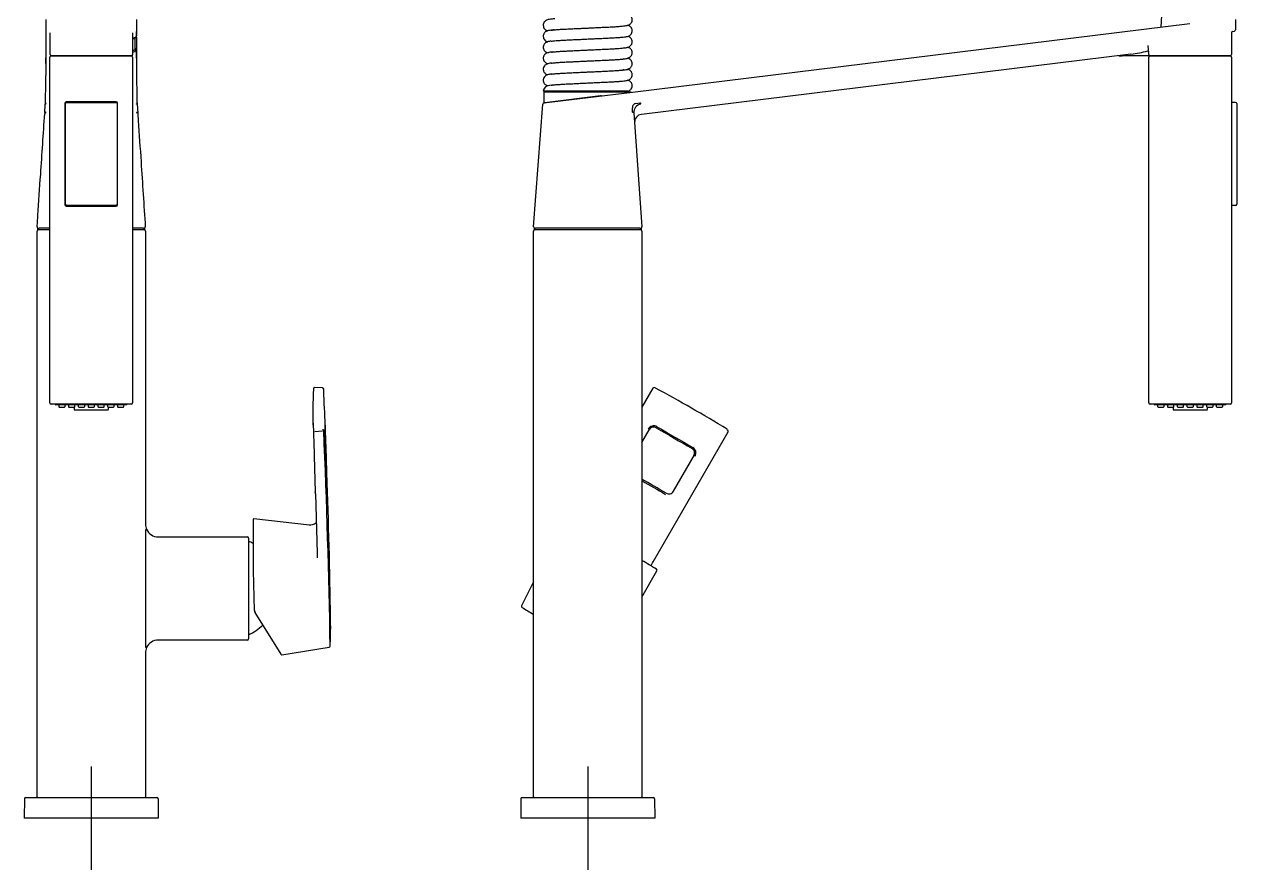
# Model space of a CAD drawing. Header units: millimetres. Extents: x 1617 to 5774, y 11446 to 13973.
# Drawn here: x 5259.6 to 5729.7, y 13319.6 to 13647.2 of the extents above; entities that cross this region are included whole.
import ezdxf
from ezdxf.lldxf.tags import DXFTag

# ---------------------------------------------------------------- set-up
doc = ezdxf.new("R2010")
doc.units = ezdxf.units.MM
doc.layers.get('0').update_dxf_attribs({"color": 250})
tags = doc.linetypes.add('CENTER2', pattern=[28.575, 19.05, -3.175, 3.175, -3.175]).pattern_tags.tags
tags[10:11] = [DXFTag(74, 4), DXFTag(75, 0), DXFTag(340, '0'), DXFTag(46, 0.0), DXFTag(50, 0.0), DXFTag(44, 0.0), DXFTag(45, 0.0)]
tags[8:9] = [DXFTag(74, 4), DXFTag(75, 0), DXFTag(340, '0'), DXFTag(46, 0.0), DXFTag(50, 0.0), DXFTag(44, 0.0), DXFTag(45, 0.0)]
tags[6:7] = [DXFTag(74, 4), DXFTag(75, 0), DXFTag(340, '0'), DXFTag(46, 0.0), DXFTag(50, 0.0), DXFTag(44, 0.0), DXFTag(45, 0.0)]
tags[4:5] = [DXFTag(74, 4), DXFTag(75, 0), DXFTag(340, '0'), DXFTag(46, 0.0), DXFTag(50, 0.0), DXFTag(44, 0.0), DXFTag(45, 0.0)]

# ---------------------------------------------------------------- blocks, each defined once
blk = doc.blocks.new('13')
at = {"linetype": 'Continuous'}
for p, q in [((5268.07, 13645.1), (5268.07, 13649.09)), ((5303.08, 13649.09), (5303.08, 13645.1)), ((5268.07, 13642.78), (5268.07, 13645.1)), ((5269.58, 13635.56), (5269.58, 13643.87)), ((5301.58, 13643.87), (5301.58, 13635.56)), ((5303.08, 13645.1), (5303.08, 13642.72)), ((5302.58, 13638.57), (5302.58, 13641.98)), ((5302.58, 13637.21), (5302.58, 13638.51)), ((5269.53, 13500.47), (5269.53, 13634.47)), ((5270.03, 13634.97), (5301.13, 13634.97)), ((5301.08, 13635.06), (5270.08, 13635.06)), ((5301.41, 13634.97), (5301.13, 13634.97)), ((5301.57, 13635.12), (5301.57, 13635.5)), ((5301.63, 13634.47), (5301.63, 13500.47)), ((5302.58, 13637.21), (5302.58, 13636.96)), ((5302.58, 13636.96), (5302.58, 13636.82)), ((5302.82, 13637.49), (5302.79, 13637.47)), ((5303.09, 13638.06), (5303.09, 13637.92)), ((5267.78, 13616.74), (5267.78, 13616.74)), ((5267.89, 13616.45), (5267.91, 13616.39)), ((5267.89, 13616.45), (5267.89, 13616.4)), ((5275.38, 13616.67), (5275.38, 13577.27)), ((5275.58, 13577.47), (5275.58, 13616.47)), ((5275.58, 13616.47), (5275.58, 13616.47)), ((5295.28, 13617.17), (5275.88, 13617.17)), ((5276.08, 13616.97), (5295.08, 13616.97)), ((5276.08, 13616.97), (5276.08, 13616.97)), ((5295.08, 13616.97), (5295.08, 13616.97)), ((5295.58, 13616.47), (5295.58, 13577.47)), ((5295.58, 13616.47), (5295.58, 13616.47)), ((5295.78, 13577.27), (5295.78, 13616.67)), ((5303.27, 13616.4), (5303.27, 13616.45)), ((5303.38, 13616.74), (5303.38, 13616.75)), ((5267.55, 13612.98), (5267.52, 13612.51)), ((5267.55, 13613.03), (5267.57, 13613.22)), ((5267.58, 13613.37), (5267.57, 13613.26)), ((5268.04, 13612.85), (5268.04, 13612.85)), ((5303.12, 13612.85), (5303.12, 13612.85)), ((5275.58, 13577.47), (5275.58, 13577.47)), ((5295.58, 13577.47), (5295.58, 13577.47)), ((5275.88, 13576.77), (5295.28, 13576.77)), ((5295.08, 13576.97), (5276.08, 13576.97)), ((5276.08, 13576.97), (5276.08, 13576.97)), ((5295.08, 13576.97), (5295.08, 13576.97)), ((5264.88, 13567.58), (5264.88, 13568.18)), ((5264.88, 13568.18), (5265.38, 13568.18)), ((5269.53, 13568.18), (5265.38, 13568.18)), ((5305.78, 13568.18), (5301.63, 13568.18)), ((5305.78, 13568.18), (5306.28, 13568.18)), ((5306.28, 13568.18), (5306.28, 13567.58)), ((5264.58, 13347.78), (5264.58, 13567.08)), ((5265.38, 13567.58), (5264.88, 13567.58)), ((5269.53, 13567.58), (5265.38, 13567.58)), ((5305.78, 13567.58), (5301.63, 13567.58)), ((5306.28, 13567.58), (5305.78, 13567.58)), ((5306.58, 13567.08), (5306.58, 13453.58)), ((5375.2, 13506.32), (5372.28, 13506.43)), ((5301.13, 13499.97), (5270.03, 13499.97)), ((5271.73, 13499.87), (5271.73, 13499.97)), ((5299.32, 13499.77), (5271.83, 13499.77)), ((5272.95, 13499.77), (5272.95, 13499.07)), ((5273.15, 13498.87), (5275.25, 13498.87)), ((5275.45, 13499.07), (5275.45, 13499.77)), ((5275.45, 13499.07), (5275.45, 13499.77)), ((5276.74, 13499.77), (5276.74, 13499.07)), ((5276.94, 13498.87), (5279.04, 13498.87)), ((5278.9, 13498.87), (5278.9, 13498.07)), ((5279.2, 13497.77), (5291.95, 13497.77)), ((5279.24, 13499.07), (5279.24, 13499.77)), ((5280.54, 13499.77), (5280.54, 13499.07)), ((5280.74, 13498.87), (5282.84, 13498.87)), ((5283.04, 13499.07), (5283.04, 13499.77)), ((5284.33, 13499.77), (5284.33, 13499.07)), ((5284.53, 13498.87), (5286.63, 13498.87)), ((5286.83, 13499.07), (5286.83, 13499.77)), ((5288.12, 13499.77), (5288.12, 13499.07)), ((5288.32, 13498.87), (5290.42, 13498.87)), ((5290.62, 13499.07), (5290.62, 13499.77)), ((5291.91, 13499.77), (5291.91, 13499.07)), ((5292.11, 13498.87), (5294.21, 13498.87)), ((5292.25, 13498.07), (5292.25, 13498.87)), ((5294.41, 13499.07), (5294.41, 13499.77)), ((5295.7, 13499.77), (5295.7, 13499.07)), ((5295.7, 13499.77), (5295.7, 13499.07)), ((5295.7, 13499.77), (5295.7, 13499.07)), ((5295.7, 13499.77), (5295.7, 13499.07)), ((5295.9, 13498.87), (5295.9, 13498.87)), ((5295.9, 13498.87), (5298, 13498.87)), ((5298.2, 13499.07), (5298.2, 13499.77)), ((5299.42, 13499.87), (5299.42, 13499.97)), ((5371.64, 13492.65), (5372, 13480.73)), ((5375.25, 13489.57), (5372.32, 13489.32)), ((5372.03, 13479.83), (5372.45, 13465.98)), ((5372.47, 13465.29), (5373.16, 13442.3)), ((5370.18, 13453.17), (5348.66, 13455.57)), ((5306.58, 13451.29), (5306.58, 13405.87)), ((5311.58, 13448.58), (5346.08, 13448.58)), ((5346.58, 13448.08), (5346.58, 13409.08)), ((5348.33, 13435.5), (5348.8, 13420.07)), ((5349.02, 13419.32), (5359.12, 13403.11)), ((5346.08, 13408.58), (5311.58, 13408.58)), ((5306.58, 13403.58), (5306.58, 13347.78)), ((5359.49, 13402.9), (5377.83, 13405.79)), ((5259.66, 13347.08), (5259.59, 13339.58)), ((5260.16, 13347.58), (5260.16, 13347.58)), ((5260.16, 13347.58), (5261.18, 13347.58)), ((5261.18, 13347.58), (5309.98, 13347.58)), ((5309.98, 13347.58), (5311, 13347.58)), ((5311.5, 13347.08), (5311.56, 13339.58)), ((5259.6, 13339.58), (5259.59, 13339.58)), ((5261.18, 13339.58), (5259.6, 13339.58)), ((5309.98, 13339.58), (5261.18, 13339.58)), ((5311.56, 13339.58), (5309.98, 13339.58))]:
    blk.add_line(p, q, dxfattribs=at)
at = {"linetype": 'CENTER2'}
for p, q in [((5285.58, 13359.58), (5285.58, 13319.58)), ((5305.58, 13339.58), (5265.58, 13339.58))]:
    blk.add_line(p, q, dxfattribs=at)
at = {"linetype": 'Continuous'}
for centre, radius, start, end in [((4592.62, 13642.77), 675.46, 359.08826, 0.15599), ((907.05, 13638.83), 4361.03, 0.07603, 0.10727), ((5170.29, 13641.51), 132.8, 0.4487, 1.2887), ((4580.25, 13637.48), 687.85, 358.27249, 0.44106), ((5301.72, 13641.27), 0.268, 106.3051, 123.6809), ((5301.96, 13641.61), 0.385, 102.2855, 182.604), ((5294.72, 13665.97), 25.03, 286.623, 288.8081), ((5301.95, 13638.51), 0.635, 0, 5.5402), ((5302.61, 13642.71), 0.468, 292.2078, 0.4896), ((5302.72, 13642.54), 0.356, 290.3039, 1.7627), ((-7549.74, 13613.9), 12852.85, 0.126391, 0.128965), ((5835.52, 13643.25), 532.44, 180.1077, 181.1049), ((5270.03, 13634.47), 0.5, 90, 180), ((5270.08, 13635.56), 0.5, 180, 270), ((5270.88, 13635.12), 0.15, 202.507, 270), ((5300.28, 13635.12), 0.15, 270, 337.493), ((5301.08, 13635.56), 0.5, 270, 0), ((5301.13, 13634.47), 0.5, 0, 90), ((5301.42, 13635.12), 0.15, 269.8949, 0.0026), ((5289.65, 13684.97), 50, 283.7866, 284.807), ((5302.38, 13636.82), 0.2, 284.807, 0), ((5302.7, 13637.77), 0.305, 277.7562, 287.3109), ((5302.61, 13637.92), 0.486, 296.8133, 359.7822), ((3995.31, 13609.66), 1308.08, 0.31019, 1.23778), ((5063.79, 13627.24), 204.26, 356.0624, 357.0524), ((5268.26, 13616.75), 0.48, 180.6632, 219.9301), ((5287.89, 13658.54), 46.65, 244.6135, 244.8521), ((5275.88, 13616.67), 0.5, 90, 180), ((5276.08, 13616.47), 0.5, 90, 180), ((5295.08, 13616.47), 0.5, 0, 90), ((5295.28, 13616.67), 0.5, 0, 90), ((5286.79, 13651.04), 38.36, 295.1447, 295.4349), ((5303.08, 13616.47), 0.184, 332.8327, 352.007), ((5302.9, 13616.76), 0.48, 320.0684, 359.2238), ((5502.18, 13626.93), 199.06, 182.9353, 183.9511), ((5267.78, 13611.34), 1.71, 83.2927, 97.682), ((5267.8, 13610.92), 2.12, 83.1652, 96.6203), ((5262.69, 13611.32), 5.57, 15.954, 17.967), ((5308.42, 13611.33), 5.52, 162.0247, 164.0547), ((5295.27, 13612.62), 8.34, 2.6701, 4.1021), ((5275.88, 13577.27), 0.5, 180, 270), ((5276.08, 13577.47), 0.5, 180, 270), ((5295.08, 13577.47), 0.5, 270, 0), ((5295.28, 13577.27), 0.5, 270, 0), ((5265.11, 13568.68), 0.5, 176.2054, 270), ((5306.04, 13568.68), 0.5, 270, 3.7946), ((5265.08, 13567.08), 0.5, 90, 180), ((5306.08, 13567.08), 0.5, 0, 90), ((5537.09, 13496.33), 165.61, 176.6805, 181.8802), ((5372.26, 13505.93), 0.5, 87.9269, 177.0678), ((5375.19, 13505.82), 0.5, 2.763, 87.9245), ((5213.19, 13498.08), 162.69, 1.9489, 2.7337), ((2142.25, 13363.32), 3236.58, 2.27604, 2.51168), ((5270.03, 13500.47), 0.5, 180, 270), ((5271.83, 13499.87), 0.1, 180, 270), ((5273.15, 13499.07), 0.2, 180, 270), ((5275.25, 13499.07), 0.2, 270, 0), ((5275.25, 13499.07), 0.2, 270, 0), ((5276.94, 13499.07), 0.2, 180, 270), ((5279.2, 13498.07), 0.3, 180, 270), ((5279.04, 13499.07), 0.2, 270, 0), ((5280.74, 13499.07), 0.2, 180, 270), ((5282.84, 13499.07), 0.2, 270, 0), ((5284.53, 13499.07), 0.2, 180, 270), ((5286.63, 13499.07), 0.2, 270, 0), ((5288.32, 13499.07), 0.2, 180, 270), ((5290.42, 13499.07), 0.2, 270, 0), ((5292.11, 13499.07), 0.2, 180, 270), ((5291.95, 13498.07), 0.3, 270, 0), ((5294.21, 13499.07), 0.2, 270, 0), ((5295.9, 13499.07), 0.2, 180, 270), ((5295.9, 13499.07), 0.2, 180, 270), ((5295.9, 13499.07), 0.2, 180, 270), ((5295.9, 13499.07), 0.2, 180, 270), ((5298, 13499.07), 0.2, 270, 0), ((5298, 13499.07), 0.2, 270, 271.7653), ((5298, 13499.07), 0.2, 270, 277.3148), ((5299.32, 13499.87), 0.1, 270, 0), ((5301.13, 13500.47), 0.5, 270, 0), ((2142.25, 13363.32), 3236.58, 2.17225, 2.24789), ((5449.57, 13482.79), 73.3, 179.4313, 182.3054), ((4955.87, 13461.23), 421.25, 1.6028, 2.103), ((2142.25, 13363.32), 3236.58, 0.94898, 1.94006), ((5337.39, 13464.27), 35.1, 1.6401, 2.7946), ((5311.58, 13453.58), 5, 180, 204.5104), ((5292.72, 13481.98), 33.67, 294.3029, 295.1403), ((5311.58, 13453.58), 5, 204.5104, 270), ((5346.08, 13448.08), 0.5, 0, 90), ((5338.18, 13428.78), 20, 59.5341, 65.1654), ((5550.71, 13447.64), 177.63, 181.72, 182.3226), ((5350.34, 13420.09), 1.52, 182.5701, 212.8299), ((5338.18, 13428.78), 20, 294.8346, 314.0445), ((5222.69, 13414.07), 155.72, 357.1322, 0.0264), ((5204.38, 13414.06), 174.02, 0.0253, 0.942), ((5311.58, 13403.58), 5, 90, 155.4896), ((5346.08, 13409.08), 0.5, 270, 0), ((5292.72, 13375.17), 33.67, 64.8597, 65.6971), ((5311.58, 13403.58), 5, 155.4896, 180), ((5377.71, 13406.28), 0.5, 278.9933, 0.7281), ((5260.16, 13347.08), 0.5, 90, 179.5), ((5264.78, 13347.78), 0.2, 180, 270), ((5306.38, 13347.78), 0.2, 270, 0), ((5311, 13347.08), 0.5, 0.5, 90)]:
    blk.add_arc(centre, radius, start, end, dxfattribs=at)
for centre, major_axis, ratio, start_param, end_param in [((5301.49, 13641.9), (-0.151, 0.37), 0.173939, 3.152697, 3.255601), ((5301.41, 13635.12), (0, 0.15), 0.999826, 3.141593, 4.712389), ((5276.08, 13616.47), (0.354, -0.354), 0.999695, 2.356347, 3.926839), ((5276.08, 13577.47), (0.354, 0.354), 0.999695, 2.356347, 3.926839), ((5295.08, 13577.47), (-0.354, 0.354), 0.999695, 2.356347, 3.926839), ((5372.26, 13505.93), (0.499, -0.026), 0.877183, 3.141593, 3.212208), ((1349.72, 13109.42), (3940.85, 972.84), 0.861165, -0.194986, -0.17121), ((4712.18, 13442.26), (663.45, 60.29), 0.498459, -0.057289, -0.033254), ((1284.56, 13261.34), (4077.38, 428.24), 0.865507, -0.060143, -0.056238), ((1284.57, 13465.21), (4077.58, -426.19), 0.864139, 0.120583, 0.124488), ((4711.46, 13484.1), (665.47, -20.12), 0.499829, 0.003087, 0.027144), ((5366.15, 12856.12), (-15.44, 680.91), 0.013089, 0.49487, 0.552043), ((5348.33, 13435.6), (0.004, -0.198), 0.013089, 3.68899, 5.235865)]:
    blk.add_ellipse(centre, major_axis=major_axis, ratio=ratio, start_param=start_param, end_param=end_param, dxfattribs=at)
for points, knots in [([(5269.44, 13639.84), (5269.44, 13639.84), (5269.45, 13639.84), (5269.47, 13639.81), (5269.52, 13639.75), (5269.57, 13639.64), (5269.57, 13639.56), (5269.57, 13639.51)], [0, 0, 0, 0, 0.1348047, 0.2760163, 0.4481019, 0.7330964, 1, 1, 1, 1]), ([(5301.7, 13641.55), (5301.75, 13641.58), (5301.9, 13641.64), (5302.17, 13641.76), (5302.47, 13641.92), (5302.73, 13642.07), (5302.88, 13642.17), (5302.97, 13642.26), (5303, 13642.3)], [0, 0, 0, 0, 0.0874542, 0.2789258, 0.4772027, 0.679242, 0.8901817, 1, 1, 1, 1]), ([(5302.34, 13637.14), (5302.33, 13637.14), (5302.32, 13637.14), (5302.22, 13637.15), (5302.07, 13637.14), (5301.79, 13637.09), (5301.69, 13637.07), (5301.59, 13637.05)], [0, 0, 0, 0, 0.0589595, 0.0589595, 0.71028, 0.71028, 1, 1, 1, 1]), ([(5264.61, 13568.71), (5264.62, 13568.87), (5264.63, 13569.02), (5264.64, 13569.17), (5264.73, 13570.5), (5264.82, 13571.83), (5264.91, 13573.16), (5265.26, 13578.47), (5265.61, 13583.77), (5265.96, 13589.08), (5266.48, 13596.89), (5267, 13604.7), (5267.52, 13612.51)], [0, 0, 0, 0, 0.0105569, 0.0105569, 0.0105569, 0.1014702, 0.1014702, 0.1014702, 0.4651235, 0.4651235, 0.4651235, 1, 1, 1, 1]), ([(5303.6, 13613.01), (5303.59, 13613.02), (5303.53, 13613.03), (5303.35, 13613.04), (5303.23, 13613.04), (5303.1, 13613.03)], [0, 0, 0, 0, 0.5, 0.5, 1, 1, 1, 1]), ([(5303.6, 13613.01), (5303.59, 13613.02), (5303.54, 13613.03), (5303.39, 13613.04), (5303.29, 13613.04), (5303.17, 13613.04)], [0, 0, 0, 0, 0.5, 0.5, 1, 1, 1, 1]), ([(5303.58, 13613.36), (5303.66, 13612.2), (5303.73, 13611.05), (5303.81, 13609.89), (5304.16, 13604.58), (5304.52, 13599.27), (5304.87, 13593.96), (5305.43, 13585.55), (5305.98, 13577.13), (5306.54, 13568.71)], [0, 0, 0, 0, 0.0777377, 0.0777377, 0.0777377, 0.4344609, 0.4344609, 0.4344609, 1, 1, 1, 1]), ([(5376.27, 13491.5), (5376.26, 13491.61), (5376.26, 13491.69), (5376.25, 13491.69), (5376.25, 13491.69)], [0, 0, 0, 0, 0.989352, 1, 1, 1, 1]), ([(5376.27, 13491.52), (5376.26, 13491.63), (5376.26, 13491.78), (5376.26, 13491.9), (5376.26, 13491.87), (5376.27, 13491.72), (5376.28, 13491.44), (5376.3, 13491.04), (5376.31, 13490.72), (5376.32, 13490.54)], [0, 0, 0, 0, 0.142901, 0.285813, 0.428726, 0.571638, 0.71455, 0.857463, 1, 1, 1, 1]), ([(5376.32, 13490.54), (5376.32, 13490.52), (5376.32, 13490.49), (5376.29, 13490.45), (5376.27, 13490.43), (5376.27, 13490.42)], [0, 0, 0, 0, 0.394645, 0.789741, 1, 1, 1, 1]), ([(5372, 13480.73), (5372, 13480.6), (5372.01, 13480.29), (5372.02, 13479.99), (5372.03, 13479.83)], [0, 0, 0, 0, 0.409751, 1, 1, 1, 1]), ([(5376.96, 13473.01), (5376.96, 13473.02), (5376.96, 13473.05), (5376.95, 13473.11), (5376.92, 13473.16), (5376.88, 13473.24), (5376.81, 13473.31), (5376.68, 13473.4), (5376.56, 13473.42), (5376.47, 13473.43)], [0, 0, 0, 0, 0.055972, 0.126231, 0.252123, 0.339212, 0.501995, 0.671896, 1, 1, 1, 1]), ([(5376.9, 13464.81), (5376.9, 13464.81), (5376.9, 13464.83), (5376.89, 13464.97), (5376.86, 13465.38), (5376.85, 13465.77), (5376.84, 13466.01)], [0, 0, 0, 0, 0.009247, 0.286749, 0.627274, 1, 1, 1, 1]), ([(5376.96, 13465), (5376.96, 13464.9), (5376.95, 13464.74), (5376.94, 13464.63), (5376.92, 13464.65), (5376.9, 13464.81), (5376.88, 13465.09), (5376.86, 13465.48), (5376.85, 13465.81), (5376.84, 13465.98)], [0, 0, 0, 0, 0.142857, 0.285714, 0.428571, 0.571429, 0.714286, 0.857143, 1, 1, 1, 1]), ([(5348.67, 13455.57), (5348.65, 13455.57), (5348.61, 13455.57), (5348.55, 13455.56), (5348.48, 13455.53), (5348.43, 13455.49), (5348.38, 13455.43), (5348.35, 13455.37), (5348.33, 13455.31), (5348.33, 13455.27), (5348.33, 13455.25)], [0, 0, 0, 0, 0.12021, 0.247095, 0.378475, 0.511495, 0.642953, 0.769756, 0.889351, 1, 1, 1, 1]), ([(5306.58, 13451.3), (5306.58, 13451.3), (5306.58, 13451.3), (5306.58, 13451.3), (5306.58, 13451.3), (5306.58, 13451.3), (5306.58, 13451.3), (5306.58, 13451.3), (5306.58, 13451.29), (5306.58, 13451.29), (5306.58, 13451.29), (5306.58, 13451.29), (5306.58, 13451.29)], [0, 0, 0, 0, 0.109408, 0.109408, 0.109408, 0.253012, 0.253012, 0.253012, 0.52035, 0.52035, 0.52035, 1, 1, 1, 1]), ([(5372.81, 13454.14), (5372.66, 13453.9), (5372.13, 13453.51), (5371.18, 13453.14), (5370.5, 13453.16), (5370.11, 13453.18)], [0, 0, 0, 0, 0.3242359, 0.6605519, 1, 1, 1, 1]), ([(5349.03, 13419.3), (5349.04, 13419.29), (5349.04, 13419.29), (5349.05, 13419.28), (5349.06, 13419.27), (5349.06, 13419.27)], [0, 0, 0, 0, 0.541259, 0.541259, 1, 1, 1, 1]), ([(5306.58, 13405.87), (5306.58, 13405.87), (5306.58, 13405.87), (5306.58, 13405.87), (5306.58, 13405.86), (5306.58, 13405.86), (5306.58, 13405.86), (5306.58, 13405.86), (5306.58, 13405.86), (5306.58, 13405.86), (5306.58, 13405.86), (5306.58, 13405.86), (5306.58, 13405.86), (5306.58, 13405.86), (5306.58, 13405.86), (5306.58, 13405.86)], [0, 0, 0, 0, 0.33164, 0.33164, 0.33164, 0.686466, 0.686466, 0.686466, 0.828062, 0.828062, 0.828062, 0.945428, 0.945428, 0.945428, 1, 1, 1, 1]), ([(5359.11, 13403.12), (5359.13, 13403.1), (5359.16, 13403.05), (5359.22, 13402.99), (5359.29, 13402.94), (5359.35, 13402.91), (5359.42, 13402.9), (5359.47, 13402.9), (5359.49, 13402.9)], [0, 0, 0, 0, 0.171112, 0.345418, 0.519905, 0.690823, 0.854095, 1, 1, 1, 1])]:
    blk.add_open_spline(points, degree=3, knots=knots, dxfattribs=at)
blk.add_rational_spline([(5375.17, 13490.24), (5375.46, 13490.25), (5375.67, 13490.07), (5375.69, 13489.83)], [1.16872345632, 0.943834764463, 0.943758873513, 1.16849578347], degree=3, dxfattribs=at)
blk.add_open_spline([(5348.8, 13420.08), (5348.8, 13420.06), (5348.81, 13420.04), (5348.82, 13420.02)], degree=3, dxfattribs=at)
blk = doc.blocks.new('14')
at = {"linetype": 'Continuous'}
for p, q in [((5702.33, 13685.42), (5700.27, 13646.1)), ((5729.21, 13649.09), (5729.21, 13645.1)), ((5495.42, 13620.95), (5711.54, 13647.49)), ((5727.68, 13644), (5727.68, 13635.56)), ((5728.1, 13644.47), (5728.79, 13644.58)), ((5467.12, 13640.98), (5467.12, 13640.98)), ((5468.69, 13641.08), (5468.69, 13641.07)), ((5487.45, 13641.98), (5487.45, 13641.97)), ((5489.03, 13642.07), (5489.03, 13642.07)), ((5695.64, 13635.52), (5695.34, 13639.01)), ((5466.53, 13636.68), (5466.53, 13636.68)), ((5468.69, 13636.82), (5468.69, 13636.81)), ((5487.45, 13637.72), (5487.45, 13637.71)), ((5489.61, 13637.85), (5489.61, 13637.85)), ((5688.67, 13635.61), (5498.88, 13612.31)), ((5696.12, 13634.97), (5685.28, 13634.97)), ((5695.62, 13500.47), (5695.62, 13634.47)), ((5696.12, 13634.97), (5727.22, 13634.97)), ((5727.18, 13635.06), (5696.14, 13635.06)), ((5727.72, 13634.47), (5727.72, 13500.47)), ((5466.53, 13632.42), (5466.53, 13632.42)), ((5468.69, 13632.56), (5468.69, 13632.55)), ((5487.45, 13633.46), (5487.45, 13633.45)), ((5487.45, 13629.2), (5487.45, 13629.19)), ((5489.03, 13629.29), (5489.03, 13629.29)), ((5467.12, 13628.2), (5467.12, 13628.2)), ((5468.69, 13628.3), (5468.69, 13628.29)), ((5493.57, 13621.28), (5460.82, 13621.28)), ((5461.07, 13620.78), (5461.07, 13617.12)), ((5461.11, 13616.74), (5495.42, 13620.95)), ((5494.87, 13620.98), (5461.27, 13620.98)), ((5483.06, 13619.48), (5461.41, 13616.82)), ((5493.77, 13621.28), (5462.37, 13621.28)), ((5483.41, 13619.48), (5483.06, 13619.48)), ((5457.11, 13568.72), (5460.67, 13616.28)), ((5496.68, 13616.54), (5498.25, 13616.74)), ((5498.58, 13616.45), (5498.28, 13616.39)), ((5498.58, 13616.45), (5498.31, 13616.4)), ((5729.22, 13616.97), (5727.72, 13616.97)), ((5729.72, 13616.47), (5729.72, 13577.47)), ((5495.52, 13613.03), (5495.49, 13613.22)), ((5496, 13612.85), (5499.03, 13568.71)), ((5729.22, 13576.97), (5727.72, 13576.97)), ((5457.37, 13567.58), (5457.37, 13568.18)), ((5457.37, 13568.18), (5457.87, 13568.18)), ((5498.27, 13568.18), (5457.87, 13568.18)), ((5498.27, 13568.18), (5498.77, 13568.18)), ((5498.77, 13568.18), (5498.77, 13567.58)), ((5457.07, 13347.78), (5457.07, 13567.08)), ((5457.87, 13567.58), (5457.37, 13567.58)), ((5498.27, 13567.58), (5457.87, 13567.58)), ((5498.77, 13567.58), (5498.27, 13567.58)), ((5499.07, 13567.08), (5499.07, 13347.78)), ((5503.29, 13506.18), (5499.07, 13498.87)), ((5504.22, 13506.3), (5503.87, 13506.41)), ((5727.22, 13499.97), (5696.12, 13499.97)), ((5697.82, 13499.87), (5697.82, 13499.97)), ((5725.42, 13499.77), (5697.92, 13499.77)), ((5699.05, 13499.77), (5699.05, 13499.07)), ((5699.05, 13499.77), (5699.05, 13499.07)), ((5699.05, 13499.77), (5699.05, 13499.07)), ((5699.25, 13498.87), (5701.35, 13498.87)), ((5701.55, 13499.07), (5701.55, 13499.77)), ((5702.84, 13499.77), (5702.84, 13499.07)), ((5703.04, 13498.87), (5705.14, 13498.87)), ((5705, 13498.87), (5705, 13498.07)), ((5705.3, 13497.77), (5718.05, 13497.77)), ((5705.34, 13499.07), (5705.34, 13499.77)), ((5706.63, 13499.77), (5706.63, 13499.07)), ((5706.83, 13498.87), (5708.93, 13498.87)), ((5709.13, 13499.07), (5709.13, 13499.77)), ((5710.42, 13499.77), (5710.42, 13499.07)), ((5710.62, 13498.87), (5712.72, 13498.87)), ((5712.92, 13499.07), (5712.92, 13499.77)), ((5714.21, 13499.77), (5714.21, 13499.07)), ((5714.41, 13498.87), (5716.51, 13498.87)), ((5716.71, 13499.07), (5716.71, 13499.77)), ((5718.01, 13499.77), (5718.01, 13499.07)), ((5718.21, 13498.87), (5720.31, 13498.87)), ((5718.35, 13498.07), (5718.35, 13498.87)), ((5720.51, 13499.07), (5720.51, 13499.77)), ((5721.8, 13499.77), (5721.8, 13499.07)), ((5721.8, 13499.77), (5721.8, 13499.07)), ((5722, 13498.87), (5724.1, 13498.87)), ((5724.3, 13499.07), (5724.3, 13499.77)), ((5724.3, 13499.07), (5724.3, 13499.77)), ((5725.52, 13499.87), (5725.52, 13499.97)), ((5499.07, 13485.18), (5501.92, 13490.11)), ((5503.39, 13438.89), (5532.5, 13489.31)), ((5532.06, 13490.24), (5532.33, 13489.99)), ((5519.26, 13480.1), (5511.26, 13466.24)), ((5499.07, 13425.23), (5504.92, 13435.36)), ((5457.07, 13431.18), (5452.44, 13421.9)), ((5499.07, 13405.87), (5499.07, 13405.86)), ((5452.15, 13347.08), (5452.09, 13339.58)), ((5452.65, 13347.58), (5452.66, 13347.58)), ((5452.66, 13347.58), (5453.67, 13347.58)), ((5453.67, 13347.58), (5502.47, 13347.58)), ((5502.47, 13347.58), (5503.49, 13347.58)), ((5503.99, 13347.08), (5504.06, 13339.58)), ((5452.09, 13339.58), (5452.09, 13339.58)), ((5453.67, 13339.58), (5452.09, 13339.58)), ((5502.47, 13339.58), (5453.67, 13339.58)), ((5504.06, 13339.58), (5502.47, 13339.58))]:
    blk.add_line(p, q, dxfattribs=at)
at = {"linetype": 'CENTER2'}
for p, q in [((5478.07, 13359.58), (5478.07, 13319.58)), ((5498.07, 13339.58), (5458.07, 13339.58))]:
    blk.add_line(p, q, dxfattribs=at)
at = {"linetype": 'Continuous'}
for centre, radius, start, end in [((5728.18, 13643.97), 0.5, 99.9056, 180.0001), ((5728.71, 13645.08), 0.5, 279.7478, 0.0011), ((5683.64, 13676.37), 41.07, 277.0309, 286.327), ((5696.12, 13634.47), 0.5, 90, 180), ((5696.14, 13635.56), 0.5, 185, 270), ((5696.84, 13635.12), 0.15, 202.507, 270), ((5726.24, 13635.12), 0.15, 270, 337.493), ((5727.18, 13635.56), 0.5, 270, 0), ((5727.22, 13634.47), 0.5, 0, 90), ((5461.27, 13620.78), 0.2, 90, 180), ((5462.37, 13620.98), 0.3, 90, 180), ((5493.77, 13620.98), 0.3, 0, 90), ((5461.17, 13616.24), 0.5, 97, 175.7232), ((5461.37, 13617.12), 0.3, 180, 277), ((5497.08, 13614.98), 1.7, 139.81, 183.7333), ((5496.88, 13615.05), 1.51, 97.9066, 137.1033), ((5499.18, 13613.17), 3.19, 99.9941, 185.7726), ((5729.22, 13616.47), 0.5, 0, 90), ((5495.77, 13610.64), 2.4, 84.874, 96.0208), ((5499.25, 13609.33), 3, 97, 183.9322), ((5729.22, 13577.47), 0.5, 270, 0), ((5457.61, 13568.68), 0.5, 175.7232, 270), ((5498.54, 13568.68), 0.5, 270, 3.9322), ((5457.57, 13567.08), 0.5, 90, 180), ((5498.57, 13567.08), 0.5, 0, 90), ((5503.72, 13505.93), 0.5, 73.3363, 150), ((5504.08, 13505.82), 0.5, 61.3774, 73.3168), ((5187.72, 12920.48), 665.86, 58.85364, 61.61058), ((5696.12, 13500.47), 0.5, 180, 270), ((5697.92, 13499.87), 0.1, 180, 270), ((5699.25, 13499.07), 0.2, 180, 270), ((5699.25, 13499.07), 0.2, 180, 270), ((5699.25, 13499.07), 0.2, 180, 270), ((5701.35, 13499.07), 0.2, 270, 0), ((5703.04, 13499.07), 0.2, 180, 270), ((5705.3, 13498.07), 0.3, 180, 270), ((5705.14, 13499.07), 0.2, 270, 0), ((5706.83, 13499.07), 0.2, 180, 270), ((5708.93, 13499.07), 0.2, 270, 0), ((5710.62, 13499.07), 0.2, 180, 270), ((5712.72, 13499.07), 0.2, 270, 0), ((5714.41, 13499.07), 0.2, 180, 270), ((5716.51, 13499.07), 0.2, 270, 0), ((5718.21, 13499.07), 0.2, 180, 270), ((5718.05, 13498.07), 0.3, 270, 0), ((5720.31, 13499.07), 0.2, 270, 0), ((5722, 13499.07), 0.2, 180, 270), ((5722, 13499.07), 0.2, 180, 270), ((5722, 13499.07), 0.2, 263.818, 270), ((5724.1, 13499.07), 0.2, 270, 0), ((5724.1, 13499.07), 0.2, 270, 0), ((5724.1, 13499.07), 0.2, 270, 277.2965), ((5725.42, 13499.87), 0.1, 270, 0), ((5727.22, 13500.47), 0.5, 270, 0), ((5503.64, 13489.1), 2.51, 59.9316, 150.0039), ((5503.66, 13489.1), 2.01, 59.9086, 150.0075), ((9858.47, 21015.86), 8693.76, 239.947277, 240.052719), ((18567.99, 36101.19), 26112.31, 239.982426, 240.017565), ((5531.8, 13489.82), 0.5, 46.6826, 60), ((5532.07, 13489.56), 0.5, 330, 46.663), ((5517.52, 13481.08), 2.51, 330.0072, 60.1806), ((5517.52, 13481.1), 2.01, 330.0091, 60.1054), ((-7527.13, -9096.89), 26057.43, 59.98241, 60.006383), ((18557.48, 36082.99), 26112.31, 239.99428, 240.017574), ((5509.52, 13467.25), 2.02, 239.9683, 330.003), ((5147.3, 12855.86), 681.45, 58.36191, 58.91826), ((5504.49, 13435.61), 0.484, 329.4251, 58.9865), ((5504.49, 13435.61), 0.5, 330.317, 58.0774), ((5452.89, 13421.66), 0.51, 152.5673, 238.3434), ((5819.36, 14019.9), 702.07, 238.50923, 238.93151), ((5452.65, 13347.08), 0.5, 90, 179.5), ((5457.27, 13347.78), 0.2, 180, 270), ((5498.87, 13347.78), 0.2, 270, 0), ((5503.49, 13347.08), 0.5, 0.5, 90)]:
    blk.add_arc(centre, radius, start, end, dxfattribs=at)
for centre, major_axis, ratio, start_param, end_param in [((5728.18, 13644), (-0.5, 0), 0.999943, 4.85966, 6.283185), ((5685.28, 13684.97), (0, -50), 0.996, 6.258025, 6.283185), ((5695.24, 13636.47), (-0.028, -0.499), 0.725582, 2.98962, 3.383756), ((5531.8, 13489.82), (-0.343, -0.364), 0.992126, 3.14176, 3.352292), ((5532.07, 13489.56), (-0.343, -0.364), 0.992126, 3.141421, 3.3519)]:
    blk.add_ellipse(centre, major_axis=major_axis, ratio=ratio, start_param=start_param, end_param=end_param, dxfattribs=at)
for points, knots in [([(5465.28, 13649.36), (5465.19, 13649.35), (5464.57, 13649.3), (5463.65, 13649.2), (5462.8, 13649.07), (5462.24, 13648.9), (5461.83, 13648.69), (5461.42, 13648.37), (5461.03, 13647.86), (5460.81, 13647.19), (5460.82, 13646.44), (5461.09, 13645.73), (5461.51, 13645.23), (5462.1, 13644.84), (5462.4, 13644.74), (5462.58, 13644.7)], [0, 0, 0, 0, 0.03007, 0.219746, 0.382462, 0.498129, 0.540076, 0.583448, 0.63343, 0.68559, 0.736754, 0.793085, 0.848373, 0.904111, 1, 1, 1, 1]), ([(5463.83, 13644.93), (5463.83, 13644.93), (5463.92, 13644.95), (5464.36, 13645.01), (5465.28, 13645.11), (5466.68, 13645.22), (5468.39, 13645.33), (5470.28, 13645.42), (5472.27, 13645.52), (5474.3, 13645.61), (5476.27, 13645.7), (5478.19, 13645.79), (5480.12, 13645.88), (5482.16, 13645.98), (5484.27, 13646.08), (5486.33, 13646.17), (5488.25, 13646.28), (5489.99, 13646.39), (5491.41, 13646.51), (5492.52, 13646.63), (5493.38, 13646.78), (5493.86, 13646.9), (5494.39, 13647.19), (5494.79, 13647.53), (5495.16, 13648.06), (5495.36, 13648.77), (5495.29, 13649.58), (5494.97, 13650.21), (5494.62, 13650.58), (5494.25, 13650.87), (5493.94, 13651), (5493.67, 13651.09), (5493.54, 13651.13)], [0, 0, 0, 0, 0.0104985, 0.0503663, 0.0956022, 0.1454261, 0.1944684, 0.2404738, 0.2844535, 0.3273346, 0.3673613, 0.404012, 0.4412556, 0.4826358, 0.5275993, 0.5735777, 0.6207847, 0.6696677, 0.7194339, 0.7661015, 0.8083981, 0.8456177, 0.8610579, 0.8748539, 0.8886713, 0.9044734, 0.9207662, 0.9400954, 0.948919, 0.9567451, 0.9799046, 1, 1, 1, 1]), ([(5465.03, 13645.08), (5464.79, 13645.06), (5464.13, 13644.99), (5463.31, 13644.9), (5462.58, 13644.75), (5462.09, 13644.58), (5461.6, 13644.27), (5461.18, 13643.84), (5460.88, 13643.23), (5460.78, 13642.48), (5460.97, 13641.67), (5461.4, 13641.07), (5461.94, 13640.67), (5462.37, 13640.51), (5462.55, 13640.45), (5462.58, 13640.44)], [0, 0, 0, 0, 0.087648, 0.263783, 0.406865, 0.51076, 0.553942, 0.603772, 0.658205, 0.710616, 0.770199, 0.841975, 0.916574, 0.985782, 1, 1, 1, 1]), ([(5463.85, 13640.68), (5463.84, 13640.68), (5463.9, 13640.69), (5464.09, 13640.71), (5464.64, 13640.78), (5465.75, 13640.89), (5467.26, 13641), (5469.04, 13641.1), (5471.01, 13641.2), (5473.11, 13641.3), (5475.22, 13641.39), (5477.23, 13641.49), (5479.15, 13641.58), (5481.06, 13641.67), (5483.05, 13641.76), (5485.06, 13641.86), (5487.02, 13641.95), (5488.88, 13642.06), (5490.53, 13642.17), (5491.83, 13642.29), (5492.83, 13642.42), (5493.37, 13642.5), (5494.22, 13642.77), (5494.87, 13643.35), (5495.25, 13644), (5495.36, 13644.79), (5495.21, 13645.5), (5494.88, 13646.08), (5494.45, 13646.47), (5494.13, 13646.65), (5493.85, 13646.78), (5493.66, 13646.84), (5493.55, 13646.87)], [0, 0, 0, 0, 0.01355, 0.032952, 0.075395, 0.12241, 0.171087, 0.218496, 0.264191, 0.310025, 0.353674, 0.393546, 0.429525, 0.46708, 0.507841, 0.551019, 0.59536, 0.64275, 0.693017, 0.741889, 0.785681, 0.824203, 0.860221, 0.87909, 0.897227, 0.913056, 0.928114, 0.943287, 0.956861, 0.968889, 0.982967, 1, 1, 1, 1]), ([(5463.82, 13640.69), (5463.62, 13640.67), (5463.1, 13640.6), (5462.57, 13640.5), (5462.06, 13640.29), (5461.77, 13640.13), (5461.35, 13639.79), (5460.98, 13639.23), (5460.78, 13638.5), (5460.86, 13637.77), (5461.09, 13637.27), (5461.38, 13636.86), (5461.9, 13636.42), (5462.41, 13636.23), (5462.67, 13636.16)], [0, 0, 0, 0, 0.116821, 0.317109, 0.375369, 0.426287, 0.481987, 0.545351, 0.61166, 0.685536, 0.729342, 0.776543, 0.871113, 1, 1, 1, 1]), ([(5464.03, 13636.48), (5464.04, 13636.47), (5464.11, 13636.46), (5464.51, 13636.51), (5465.58, 13636.61), (5467.05, 13636.72), (5468.8, 13636.83), (5470.74, 13636.92), (5472.8, 13637.02), (5474.86, 13637.12), (5476.83, 13637.21), (5478.74, 13637.3), (5480.68, 13637.39), (5482.71, 13637.49), (5484.74, 13637.58), (5486.69, 13637.67), (5488.52, 13637.77), (5490.12, 13637.88), (5491.4, 13637.99), (5492.39, 13638.1), (5493.01, 13638.19), (5493.7, 13638.32), (5494.46, 13638.71), (5494.86, 13639.09), (5495.14, 13639.56), (5495.32, 13640.1), (5495.34, 13640.81), (5495.09, 13641.5), (5494.7, 13642.01), (5494.29, 13642.31), (5493.96, 13642.48), (5493.72, 13642.56), (5493.57, 13642.6)], [0, 0, 0, 0, 0.016492, 0.060037, 0.108212, 0.157445, 0.205497, 0.25181, 0.297659, 0.340915, 0.380385, 0.416552, 0.455284, 0.4973, 0.541377, 0.585389, 0.631356, 0.679159, 0.724488, 0.765123, 0.800792, 0.836235, 0.857312, 0.880477, 0.891596, 0.90185, 0.91894, 0.93488, 0.949892, 0.962942, 0.975624, 1, 1, 1, 1]), ([(5464.03, 13632.21), (5464.04, 13632.19), (5464.22, 13632.21), (5465.12, 13632.31), (5466.53, 13632.43), (5468.26, 13632.54), (5470.17, 13632.64), (5472.19, 13632.73), (5474.2, 13632.83), (5476.14, 13632.92), (5478.04, 13633.01), (5480, 13633.1), (5482.07, 13633.2), (5484.14, 13633.29), (5486.14, 13633.38), (5488.01, 13633.48), (5489.69, 13633.59), (5491.09, 13633.7), (5492.21, 13633.81), (5492.94, 13633.91), (5493.69, 13634.05), (5494.48, 13634.46), (5494.87, 13634.85), (5495.14, 13635.31), (5495.31, 13635.79), (5495.35, 13636.41), (5495.17, 13637.07), (5494.82, 13637.62), (5494.41, 13637.98), (5493.99, 13638.21), (5493.7, 13638.31), (5493.53, 13638.35)], [0, 0, 0, 0, 0.036187, 0.086896, 0.138755, 0.18881, 0.236412, 0.281973, 0.324881, 0.364121, 0.400305, 0.439305, 0.481709, 0.52624, 0.57044, 0.616081, 0.663707, 0.710163, 0.753857, 0.794426, 0.83442, 0.856522, 0.879831, 0.890363, 0.899621, 0.914543, 0.928815, 0.943476, 0.958369, 0.974102, 1, 1, 1, 1]), ([(5464.46, 13636.5), (5464.24, 13636.48), (5463.69, 13636.42), (5463.07, 13636.34), (5462.24, 13636.15), (5461.56, 13635.71), (5461.21, 13635.33), (5461.03, 13635.02), (5460.95, 13634.8), (5460.85, 13634.48), (5460.79, 13633.99), (5460.91, 13633.41), (5461.08, 13633.02), (5461.35, 13632.63), (5461.78, 13632.26), (5462.3, 13632.01), (5462.57, 13631.92), (5462.66, 13631.9)], [0, 0, 0, 0, 0.0933602, 0.2607865, 0.4107111, 0.4816725, 0.5430921, 0.5859169, 0.6007901, 0.6118449, 0.6677164, 0.7141723, 0.7460223, 0.7852192, 0.8721537, 0.95493, 1, 1, 1, 1]), ([(5463.97, 13627.93), (5463.97, 13627.92), (5464.15, 13627.94), (5464.99, 13628.04), (5466.33, 13628.15), (5468.01, 13628.26), (5469.88, 13628.37), (5471.85, 13628.46), (5473.81, 13628.55), (5475.7, 13628.64), (5477.6, 13628.73), (5479.58, 13628.82), (5481.69, 13628.92), (5483.8, 13629.02), (5485.82, 13629.11), (5487.73, 13629.21), (5489.45, 13629.31), (5490.93, 13629.43), (5492.16, 13629.55), (5492.95, 13629.65), (5493.71, 13629.8), (5494.4, 13630.16), (5494.82, 13630.53), (5495.06, 13630.9), (5495.24, 13631.3), (5495.35, 13631.85), (5495.3, 13632.35), (5495.17, 13632.75), (5494.95, 13633.18), (5494.51, 13633.68), (5493.91, 13633.97), (5493.58, 13634.08), (5493.53, 13634.09)], [0, 0, 0, 0, 0.031994, 0.082418, 0.133918, 0.183752, 0.231245, 0.276056, 0.317945, 0.356225, 0.392324, 0.431826, 0.474782, 0.51955, 0.563888, 0.609255, 0.656617, 0.703926, 0.750319, 0.79532, 0.836115, 0.855362, 0.873404, 0.886826, 0.895437, 0.909183, 0.919809, 0.927102, 0.936142, 0.958996, 0.992872, 1, 1, 1, 1]), ([(5695.23, 13636.97), (5695.23, 13636.97), (5695.23, 13636.97), (5695.24, 13636.97), (5695.29, 13636.96), (5695.37, 13636.91), (5695.47, 13636.81), (5695.51, 13636.72), (5695.53, 13636.67)], [0, 0, 0, 0, 0.014599, 0.12868, 0.258125, 0.448691, 0.726987, 1, 1, 1, 1]), ([(5464.19, 13632.22), (5464.06, 13632.2), (5463.63, 13632.15), (5463.1, 13632.08), (5462.22, 13631.89), (5461.47, 13631.38), (5461.11, 13630.94), (5460.89, 13630.41), (5460.8, 13629.92), (5460.83, 13629.38), (5461.05, 13628.77), (5461.4, 13628.31), (5461.77, 13628.01), (5462.19, 13627.78), (5462.47, 13627.69), (5462.62, 13627.65)], [0, 0, 0, 0, 0.0648567, 0.2229514, 0.3835481, 0.4722117, 0.560064, 0.5972339, 0.6296212, 0.6821118, 0.7322964, 0.7867352, 0.8476395, 0.9145038, 1, 1, 1, 1]), ([(5463.91, 13623.66), (5463.91, 13623.66), (5463.97, 13623.66), (5464.22, 13623.69), (5464.85, 13623.77), (5465.96, 13623.86), (5467.7, 13623.98), (5469.67, 13624.09), (5471.7, 13624.19), (5473.67, 13624.28), (5475.56, 13624.37), (5477.47, 13624.46), (5479.51, 13624.56), (5481.66, 13624.66), (5483.79, 13624.76), (5485.83, 13624.85), (5487.74, 13624.95), (5489.46, 13625.05), (5490.95, 13625.17), (5492.15, 13625.29), (5492.97, 13625.39), (5493.64, 13625.54), (5494.11, 13625.71), (5494.62, 13626.06), (5495.04, 13626.54), (5495.31, 13627.2), (5495.34, 13627.88), (5495.2, 13628.44), (5494.93, 13628.96), (5494.49, 13629.41), (5493.92, 13629.71), (5493.6, 13629.81), (5493.52, 13629.83)], [0, 0, 0, 0, 0.018767, 0.043005, 0.070911, 0.126934, 0.180782, 0.231542, 0.277607, 0.319453, 0.35655, 0.39317, 0.433587, 0.477359, 0.52207, 0.566327, 0.611624, 0.658567, 0.705353, 0.75143, 0.795525, 0.831504, 0.858946, 0.871579, 0.886257, 0.902069, 0.918594, 0.928483, 0.939234, 0.962258, 0.990814, 1, 1, 1, 1]), ([(5492.07, 13629.52), (5492.06, 13629.53), (5491.99, 13629.54), (5491.76, 13629.52), (5491.53, 13629.49)], [0, 0, 0, 0, 0.334671, 1, 1, 1, 1]), ([(5464.09, 13627.95), (5464.05, 13627.94), (5463.78, 13627.91), (5463.35, 13627.85), (5462.9, 13627.79), (5462.15, 13627.58), (5461.49, 13627.14), (5461.11, 13626.69), (5460.88, 13626.12), (5460.79, 13625.56), (5460.87, 13624.92), (5461.19, 13624.29), (5461.61, 13623.86), (5461.96, 13623.64), (5462.28, 13623.49), (5462.51, 13623.42), (5462.65, 13623.38)], [0, 0, 0, 0, 0.019484, 0.138711, 0.247671, 0.368041, 0.454987, 0.545633, 0.586917, 0.624255, 0.688067, 0.750075, 0.806646, 0.855647, 0.908711, 1, 1, 1, 1]), ([(5493.55, 13621.28), (5493.74, 13621.32), (5493.98, 13621.4), (5494.39, 13621.63), (5494.81, 13621.98), (5495.17, 13622.53), (5495.36, 13623.23), (5495.3, 13623.88), (5495.12, 13624.35), (5494.84, 13624.81), (5494.41, 13625.21), (5493.88, 13625.47), (5493.63, 13625.55), (5493.54, 13625.58)], [0, 0, 0, 0, 0.165576, 0.23575, 0.3125, 0.399312, 0.487098, 0.576343, 0.629634, 0.688302, 0.814457, 0.932927, 1, 1, 1, 1]), ([(5463.96, 13623.67), (5463.92, 13623.66), (5463.5, 13623.6), (5462.91, 13623.5), (5462.16, 13623.24), (5461.49, 13622.81), (5460.93, 13622.08), (5460.86, 13621.59), (5460.82, 13621.29)], [0, 0, 0, 0, 0.028557, 0.312486, 0.445087, 0.605092, 0.794017, 1, 1, 1, 1]), ([(5483.13, 13619.78), (5483.14, 13619.7), (5483.13, 13619.63), (5483.11, 13619.52), (5483.09, 13619.48), (5483.06, 13619.48)], [0, 0, 0, 0, 0.5, 0.5, 1, 1, 1, 1]), ([(5495.49, 13613.22), (5495.47, 13613.47), (5495.46, 13613.72), (5495.44, 13613.97), (5495.42, 13614.27), (5495.4, 13614.57), (5495.38, 13614.87)], [0, 0, 0, 0, 0.455984, 0.455984, 0.455984, 1, 1, 1, 1]), ([(5498.25, 13616.74), (5498.29, 13616.75), (5498.34, 13616.75), (5498.41, 13616.75), (5498.43, 13616.74), (5498.47, 13616.72), (5498.49, 13616.7), (5498.52, 13616.64), (5498.54, 13616.6), (5498.56, 13616.52), (5498.57, 13616.48), (5498.58, 13616.45)], [0, 0, 0, 0, 0.25, 0.25, 0.375, 0.375, 0.5, 0.5, 0.75, 0.75, 1, 1, 1, 1]), ([(5498.28, 13616.39), (5498.34, 13616.38), (5498.41, 13616.37), (5498.5, 13616.36), (5498.54, 13616.35), (5498.58, 13616.34), (5498.59, 13616.34), (5498.61, 13616.33), (5498.62, 13616.32), (5498.62, 13616.31)], [0, 0, 0, 0, 0.5, 0.5, 0.75, 0.75, 0.875, 0.875, 1, 1, 1, 1]), ([(5498.31, 13616.4), (5498.37, 13616.39), (5498.43, 13616.38), (5498.52, 13616.36), (5498.54, 13616.35), (5498.58, 13616.34), (5498.6, 13616.34), (5498.62, 13616.33), (5498.62, 13616.32), (5498.62, 13616.31)], [0, 0, 0, 0, 0.5, 0.5, 0.75, 0.75, 0.875, 0.875, 1, 1, 1, 1]), ([(5495.99, 13613.03), (5495.99, 13613.04), (5495.94, 13613.04), (5495.77, 13613.04), (5495.65, 13613.04), (5495.52, 13613.03)], [0, 0, 0, 0, 0.5, 0.5, 1, 1, 1, 1]), ([(5502.55, 13437.35), (5502.66, 13437.56), (5502.93, 13438.09), (5503.23, 13438.61), (5503.42, 13438.95)], [0, 0, 0, 0, 0.455876, 1, 1, 1, 1])]:
    blk.add_open_spline(points, degree=3, knots=knots, dxfattribs=at)
for points in [[(5492.12, 13633.8), (5492.12, 13633.82), (5492.06, 13633.81), (5491.95, 13633.8)], [(5492.18, 13638.07), (5492.17, 13638.08), (5492.15, 13638.08), (5492.1, 13638.07)], [(5695.53, 13636.67), (5695.54, 13636.66), (5695.54, 13636.63), (5695.54, 13636.57)]]:
    blk.add_open_spline(points, degree=3, dxfattribs=at)

msp = doc.modelspace()

# ---------------------------------------------------------------- block references
for name in ['13', '14']:
    msp.add_blockref(name, (0, 0))

doc.saveas('drawing.dxf')
